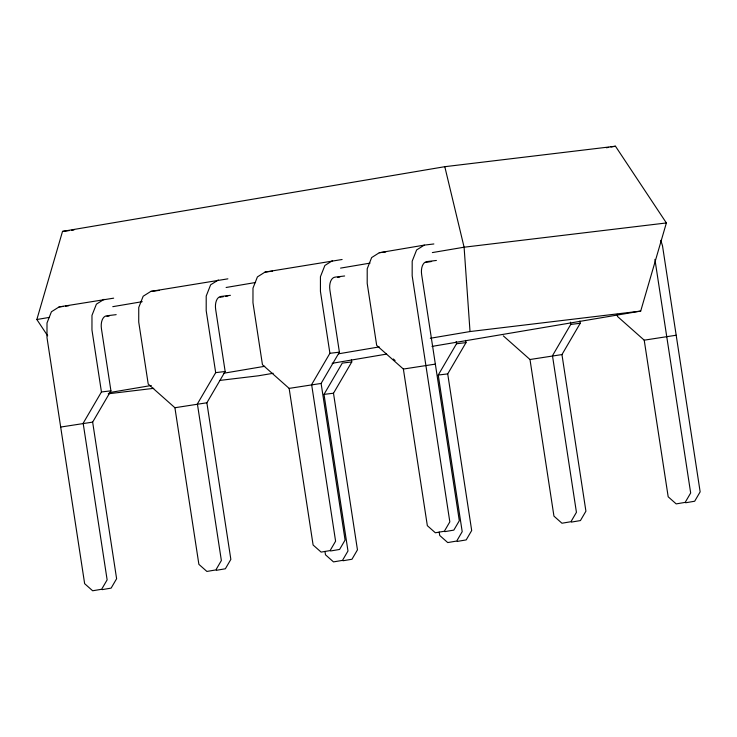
<?xml version="1.0" encoding="UTF-8"?>
<svg xmlns="http://www.w3.org/2000/svg" width="737" height="737" viewBox="0 0 737 737"><rect width="100%" height="100%" fill="white"/><g stroke="black" fill="none" stroke-linecap="round" stroke-linejoin="round"><path stroke-width="1.11" d="M47.665 335.823L36.85 319.517L62.525 231.39L444.798 166.691L615.469 146.221L666.377 222.952L640.702 311.088L431.983 346.408M104.074 299.314L96.409 304.151L91.978 315.372L91.959 329.983L101.448 391.964L83.161 423.25L107.132 579.872L101.651 589.259L92.65 590.779L84.644 583.676L46.993 337.592L47.002 322.981L51.433 311.76L59.098 306.924L113.655 298.163M102.13 589.637L111.13 588.117L116.612 578.729L92.65 422.117L110.928 390.831L101.448 328.849A12.345 7.066 80.4 0 1 106.598 315.805L116.179 314.653M218.309 279.977L210.644 284.814L206.213 296.034L206.194 310.645L215.683 372.636L197.396 403.913L221.367 560.535L215.877 569.922L206.885 571.442L198.879 564.339L174.909 407.727L148.22 384.051L138.731 322.069L138.749 307.458L143.181 296.228L150.845 291.401L227.89 278.835M216.365 570.309L225.365 568.78L230.847 559.401L206.876 402.78L225.163 371.494L215.674 309.512A12.345 7.066 80.4 0 1 220.824 296.467L230.414 295.316M332.534 260.649L324.879 265.477L320.438 276.707L320.429 291.318L329.909 353.299L311.631 384.585L335.593 541.198L330.112 550.585L321.12 552.105L313.105 545.012L289.144 388.39L262.455 364.714L252.966 302.732L252.984 288.121L257.416 276.9L265.08 272.064L342.115 259.498M330.6 550.972L339.591 549.452L345.082 540.064L321.111 383.443L339.398 352.166L329.909 290.175A12.345 7.066 80.4 0 1 335.059 277.13L344.64 275.979M324.962 551.396L325.487 554.795L333.493 561.898L342.484 560.378L347.975 550.99L324.004 394.378L342.29 363.092L351.77 361.95L351.429 359.702M342.972 560.765L351.973 559.245L357.454 549.857L333.493 393.236L351.77 361.95M439.197 532.059L439.722 535.467L447.728 542.57L456.719 541.041L462.2 531.663L438.239 375.041L456.516 343.755L456.175 341.498M457.207 541.428L466.199 539.908L471.689 530.52L447.718 373.899L466.005 342.622L465.655 340.365M570.41 322.17L570.751 324.418L552.474 355.704L576.435 512.326L570.954 521.713L561.953 523.233L553.948 516.13L529.986 359.509L503.288 335.842M571.442 522.091L580.434 520.571L585.915 511.183L561.953 354.571L580.231 323.285L579.89 321.028M424.282 245.117L379.306 252.727L371.651 257.563L367.21 268.784L367.201 283.395L376.681 345.386L403.379 369.053L427.34 525.674L435.346 532.777L444.347 531.248L449.828 521.87L412.167 275.785L412.186 261.174L416.617 249.954L424.282 245.117L433.863 243.965M606.394 147.759L608.67 147.372M610.936 146.985L615.469 146.221M36.85 319.517L49.315 317.407M112.779 306.666L142.241 301.682M226.112 287.485L255.573 282.501M340.568 268.111L370.029 263.127M432.361 252.579L464.098 247.208L666.377 222.952M106.948 316.422L109.196 316.044M220.05 297.278L223.422 296.707M225.679 296.329L227.926 295.952M337.657 277.379L339.904 276.992M426.032 262.418L431.652 261.469M109.306 392.6L151.278 385.497M223.873 373.208L264.712 366.298M338.44 353.824L379.279 346.906M430.325 338.265L470.022 331.549L640.702 311.088M273.178 373.291L258.429 375.787L219.746 380.43M332.157 363.304L386.612 354.092M60.683 427.055L92.65 422.117M174.909 407.727L206.876 402.78M289.144 388.39L321.111 383.443M403.379 369.053L435.346 364.115M529.986 359.509L561.953 354.571M617.182 314.248L617.523 316.505L644.212 340.172L676.188 335.234M444.826 531.635L453.826 530.115L459.308 520.727L421.656 274.652A12.345 7.066 80.4 0 1 426.806 261.607L436.387 260.456M685.668 502.763L694.669 501.234L700.15 491.855L662.499 245.771L660.803 240.354M62.525 231.39L69.342 230.57M71.618 230.303L73.893 230.027M379.306 252.727L385.7 251.962M265.08 272.064L272.533 271.17M150.845 291.401L159.367 290.378M59.098 306.924L63.354 306.417M65.492 306.159L68.679 305.781M329.909 353.299L339.398 352.166M570.751 324.418L580.231 323.285M215.683 372.636L225.163 371.494M456.516 343.755L466.005 342.622M101.448 391.964L110.928 390.831M108.238 393.798L153.747 388.335M438.239 375.041L447.718 373.899M324.004 394.378L333.493 393.236M393.365 358.993L395.087 360.522M444.798 166.691L464.098 247.208L470.022 331.549M654.917 259.36L690.67 492.989L685.18 502.376L676.188 503.896L668.183 496.793L644.212 340.172"/></g></svg>
